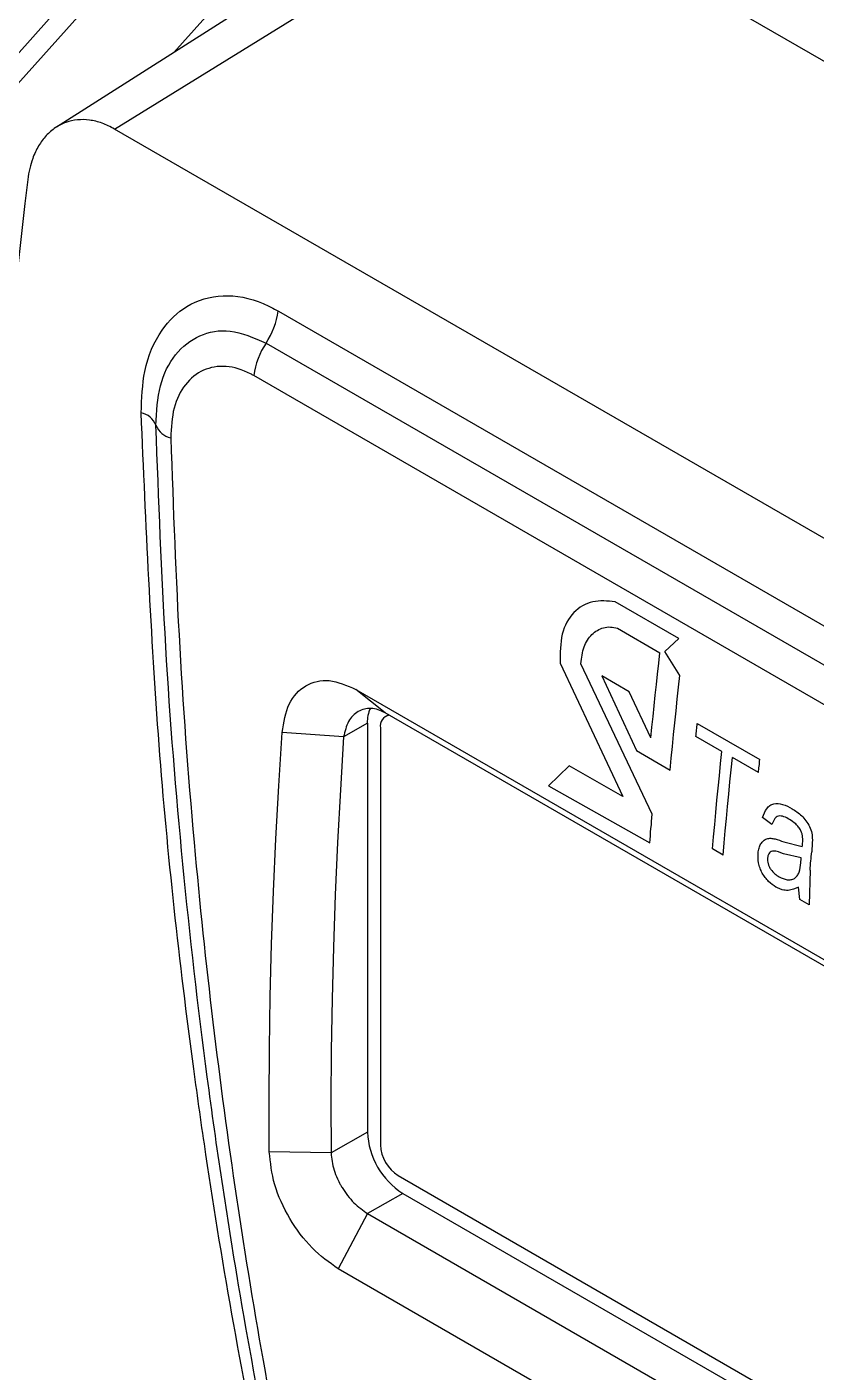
# Model space of a CAD drawing. Extents: x 150 to 4150, y 50 to 2920.
# Drawn here: x 3142.9 to 3221.7, y 1548.9 to 1683.2 of the extents above; entities that cross this region are included whole.
import ezdxf

# ---------------------------------------------------------------- set-up
doc = ezdxf.new("R2010")
doc.units = 0
doc.header["$LTSCALE"] = 10
doc.linetypes.add('SLD-KATı', pattern=[0])
doc.layers.get('0').update_dxf_attribs({"linetype": 'CONTINUOUS'})

msp = doc.modelspace()

# ---------------------------------------------------------------- linework, layer by layer
at = {"color": 7, "linetype": 'SLD-KATı'}
for p, q in [((3135.8, 1673.64), (3163.36, 1704.47)), ((3137.56, 1672.62), (3163.76, 1701.91)), ((3185.08, 1698.18), (3145.82, 1673.22)), ((3151.61, 1673.02), (3191.48, 1697.65)), ((3347.05, 1607.85), (3191.48, 1697.65)), ((3168.57, 1693.01), (3157.54, 1680.67)), ((3307.17, 1583.22), (3151.61, 1673.02)), ((3167.97, 1654.84), (3288.62, 1585.19)), ((3166.74, 1651.64), (3287.4, 1581.99)), ((3286.17, 1578.74), (3165.51, 1648.39)), ((3207.94, 1622.15), (3201.6, 1625.81)), ((3201.83, 1623.17), (3206.07, 1620.72)), ((3206.57, 1620.83), (3207.94, 1622.15)), ((3208.06, 1618.46), (3206.57, 1620.83)), ((3196.09, 1619.68), (3202.35, 1606.35)), ((3205.3, 1604.6), (3198.17, 1619.62)), ((3203, 1616.83), (3200.25, 1618.42)), ((3200.25, 1618.42), (3203.72, 1610.94)), ((3175.7, 1617.06), (3271.16, 1561.95)), ((3178.63, 1614.71), (3175.7, 1617.06)), ((3205.16, 1612.23), (3203, 1616.83)), ((3176.86, 1613.68), (3174.49, 1612.32)), ((3176.86, 1613.68), (3176.86, 1572.85)), ((3273.7, 1559.83), (3178.63, 1614.71)), ((3178.79, 1614.42), (3178.68, 1614.36)), ((3178.99, 1614.5), (3178.79, 1614.42)), ((3209.79, 1613.65), (3216.04, 1610.04)), ((3174.49, 1612.32), (3168.34, 1612.75)), ((3178.16, 1613.21), (3178.16, 1571.57)), ((3212.25, 1610.86), (3209.65, 1612.36)), ((3203.72, 1610.94), (3207.08, 1609)), ((3197.02, 1609.42), (3194.95, 1607.41)), ((3202.35, 1606.35), (3197.02, 1609.42)), ((3215.9, 1608.75), (3213.31, 1610.25)), ((3194.95, 1607.41), (3205.05, 1601.72)), ((3217.25, 1603.57), (3216.32, 1604.26)), ((3218.43, 1601.83), (3220.28, 1601.37)), ((3212.38, 1600.51), (3211.31, 1601.12)), ((3220.17, 1600.22), (3218.41, 1600.64)), ((3221.05, 1599.02), (3220.98, 1595.54)), ((3220.04, 1596.09), (3219.9, 1597.32)), ((3220.98, 1595.54), (3220.04, 1596.09)), ((3176.86, 1572.85), (3173.23, 1570.76)), ((3173.23, 1570.76), (3167.07, 1570.89)), ((3179.93, 1568.51), (3275.75, 1513.19)), ((3180.39, 1566.73), (3176.88, 1564.71)), ((3180.39, 1566.73), (3275.76, 1511.68)), ((3176.88, 1564.71), (3173.94, 1559.2)), ((3176.88, 1564.71), (3272.34, 1509.6)), ((3269.4, 1504.09), (3173.94, 1559.2))]:
    msp.add_line(p, q, dxfattribs=at)
at = {"color": 7, "linetype": 'SLD-KATı', "flags": 128}
for points in [[(3205.16, 1612.23), (3205.27, 1613.29), (3205.38, 1614.35), (3205.49, 1615.41), (3205.6, 1616.47), (3205.71, 1617.53), (3205.83, 1618.59), (3205.95, 1619.66), (3206.07, 1620.72)], [(3207.08, 1609), (3207.19, 1610.18), (3207.31, 1611.36), (3207.43, 1612.54), (3207.55, 1613.72), (3207.67, 1614.9), (3207.8, 1616.09), (3207.93, 1617.27), (3208.06, 1618.46)], [(3209.65, 1612.36), (3209.67, 1612.52), (3209.69, 1612.68), (3209.7, 1612.84), (3209.72, 1613), (3209.74, 1613.17), (3209.75, 1613.33), (3209.77, 1613.49), (3209.79, 1613.65)], [(3167.07, 1570.89), (3167.05, 1576.03), (3167.09, 1581.19), (3167.17, 1586.39), (3167.3, 1591.61), (3167.49, 1596.86), (3167.72, 1602.13), (3168.01, 1607.43), (3168.34, 1612.75)], [(3174.49, 1612.32), (3174.16, 1607.03), (3173.88, 1601.77), (3173.65, 1596.54), (3173.47, 1591.33), (3173.33, 1586.15), (3173.25, 1580.99), (3173.22, 1575.86), (3173.23, 1570.76)], [(3211.31, 1601.12), (3211.42, 1602.34), (3211.53, 1603.55), (3211.65, 1604.77), (3211.76, 1605.98), (3211.88, 1607.2), (3212, 1608.42), (3212.12, 1609.64), (3212.25, 1610.86)], [(3212.38, 1600.51), (3212.48, 1601.73), (3212.59, 1602.94), (3212.71, 1604.15), (3212.82, 1605.37), (3212.94, 1606.59), (3213.06, 1607.81), (3213.18, 1609.03), (3213.31, 1610.25)], [(3215.9, 1608.75), (3215.92, 1608.91), (3215.94, 1609.07), (3215.95, 1609.24), (3215.97, 1609.4), (3215.99, 1609.56), (3216, 1609.72), (3216.02, 1609.88), (3216.04, 1610.04)], [(3205.05, 1601.72), (3205.08, 1602.08), (3205.11, 1602.44), (3205.14, 1602.8), (3205.17, 1603.16), (3205.21, 1603.52), (3205.24, 1603.88), (3205.27, 1604.24), (3205.3, 1604.6)], [(3220.28, 1601.37), (3220.28, 1601.41), (3220.29, 1601.45), (3220.29, 1601.49), (3220.29, 1601.53), (3220.3, 1601.57), (3220.3, 1601.61), (3220.31, 1601.65), (3220.31, 1601.7)], [(3220.12, 1599.75), (3220.13, 1599.81), (3220.14, 1599.87), (3220.14, 1599.93), (3220.15, 1599.99), (3220.15, 1600.05), (3220.16, 1600.1), (3220.16, 1600.16), (3220.17, 1600.22)], [(3221.05, 1599.02), (3221.07, 1599.24), (3221.09, 1599.47), (3221.11, 1599.69), (3221.14, 1599.92), (3221.16, 1600.14), (3221.18, 1600.37), (3221.2, 1600.59), (3221.22, 1600.82)]]:
    msp.add_lwpolyline(points, dxfattribs=at)
at = {"color": 7, "linetype": 'SLD-KATı'}
for centre, radius, start, end in [((3160.19, 1655.99), 7.86, 326.4405, 351.5983), ((3173.27, 1647.31), 7.83, 146.4065, 172.04), ((3153.83, 1642.67), 2.07, 21.4071, 77.5135), ((3157.67, 1644.19), 2.06, 201.6, 257.7122), ((3180.04, 1613.8), 3.19, 154.3429, 182.1003), ((3179.24, 1613.39), 1.1, 100.3526, 189.416), ((3184.53, 1573.2), 7.68, 182.6055, 237.3945), ((3182, 1571.74), 3.84, 182.6055, 237.3945)]:
    msp.add_arc(centre, radius, start, end, dxfattribs=at)
msp.add_ellipse((3522.14, 1831.27), major_axis=(266.95, 495.31), ratio=0.556891, start_param=2.183647, end_param=2.496027, dxfattribs=at)
for points, knots in [([(3151.61, 1673.02), (3151.2, 1673.23), (3150.37, 1673.66), (3149.12, 1673.95), (3147.9, 1673.98), (3146.75, 1673.73), (3145.69, 1673.19), (3144.77, 1672.4), (3144, 1671.36), (3143.47, 1670.22), (3143.13, 1669.08), (3143.01, 1668.35), (3142.96, 1667.98)], [0, 0, 0, 0, 0.103505, 0.210029, 0.313544, 0.420018, 0.524338, 0.6316, 0.737433, 0.846265, 0.922588, 1, 1, 1, 1]), ([(3154.27, 1644.69), (3154.33, 1646.11), (3154.45, 1649.25), (3156.1, 1652.98), (3158.83, 1655.63), (3162.36, 1656.66), (3165.62, 1656.08), (3167.47, 1655.11), (3167.97, 1654.84)], [0, 0, 0, 0, 0.163137, 0.362671, 0.535739, 0.732104, 0.92688, 1, 1, 1, 1]), ([(3155.75, 1643.43), (3155.82, 1644.8), (3155.97, 1647.53), (3157.58, 1650.67), (3160.02, 1652.59), (3163.22, 1653.18), (3165.53, 1652.17), (3166.74, 1651.64)], [0, 0, 0, 0, 0.196331, 0.392768, 0.589293, 0.784927, 1, 1, 1, 1]), ([(3165.51, 1648.39), (3165.41, 1648.45), (3164.49, 1648.96), (3162.71, 1649.49), (3160.41, 1649.1), (3158.59, 1647.63), (3157.39, 1645.26), (3157.28, 1643.2), (3157.23, 1642.17)], [0, 0, 0, 0, 0.025389, 0.219484, 0.414315, 0.609469, 0.804626, 1, 1, 1, 1]), ([(3171.35, 1517.53), (3169.79, 1523.98), (3165.63, 1541.23), (3161.94, 1561.99), (3158.41, 1586.89), (3155.72, 1611.35), (3154.76, 1633.58), (3154.27, 1644.69)], [0, 0, 0, 0, 0.161647, 0.432271, 0.49989, 0.749945, 1, 1, 1, 1]), ([(3172.73, 1515.95), (3172.06, 1518.66), (3168.72, 1532.22), (3164.58, 1552.94), (3160.75, 1578.3), (3158.33, 1599.57), (3156.58, 1621.26), (3156.03, 1636.04), (3155.75, 1643.43)], [0, 0, 0, 0, 0.068048, 0.340392, 0.504572, 0.669037, 0.834372, 1, 1, 1, 1]), ([(3157.23, 1642.17), (3157.48, 1635.17), (3157.99, 1621.14), (3159.96, 1595.32), (3163.64, 1564.95), (3168.82, 1536.4), (3172.79, 1519.86), (3174.12, 1514.37)], [0, 0, 0, 0, 0.156572, 0.313392, 0.587524, 0.862996, 1, 1, 1, 1]), ([(3201.6, 1625.81), (3200.83, 1625.88), (3199.29, 1626.02), (3197.36, 1624.9), (3196.12, 1622.7), (3196.1, 1620.69), (3196.09, 1619.68)], [0, 0, 0, 0, 0.250329, 0.500231, 0.750328, 1, 1, 1, 1]), ([(3198.17, 1619.62), (3198.24, 1620.21), (3198.39, 1621.38), (3199.23, 1622.62), (3200.2, 1623.21), (3201.1, 1623.33), (3201.59, 1623.22), (3201.83, 1623.17)], [0, 0, 0, 0, 0.249656, 0.499558, 0.749378, 0.87652, 1, 1, 1, 1]), ([(3168.34, 1612.75), (3168.51, 1613.77), (3168.86, 1615.79), (3170.62, 1617.6), (3173, 1618.23), (3174.8, 1617.45), (3175.7, 1617.06)], [0, 0, 0, 0, 0.2508621, 0.5010104, 0.7503221, 1, 1, 1, 1]), ([(3178.63, 1614.71), (3178.4, 1614.82), (3177.93, 1615.06), (3176.99, 1615.22), (3175.89, 1614.96), (3174.87, 1613.95), (3174.62, 1612.86), (3174.49, 1612.32)], [0, 0, 0, 0, 0.1238307, 0.2503308, 0.4993265, 0.7493666, 1, 1, 1, 1]), ([(3216.32, 1604.26), (3216.44, 1604.58), (3216.61, 1605.06), (3217.03, 1605.48), (3217.54, 1605.73), (3218.32, 1605.63), (3218.94, 1605.31), (3219.25, 1605.14)], [0, 0, 0, 0, 0.249999, 0.375695, 0.500301, 0.749605, 1, 1, 1, 1]), ([(3219, 1604.07), (3218.82, 1604.17), (3218.45, 1604.37), (3217.97, 1604.46), (3217.67, 1604.31), (3217.44, 1604.03), (3217.33, 1603.75), (3217.25, 1603.57)], [0, 0, 0, 0, 0.250479, 0.499595, 0.625276, 0.749717, 1, 1, 1, 1]), ([(3220.14, 1602.94), (3220.07, 1603.07), (3219.92, 1603.32), (3219.53, 1603.73), (3219.21, 1603.94), (3219, 1604.07)], [0, 0, 0, 0, 0.2499362, 0.500098, 1, 1, 1, 1]), ([(3219.25, 1605.14), (3219.58, 1604.93), (3220.08, 1604.62), (3220.66, 1603.96), (3221.02, 1603.37), (3221.26, 1602.69), (3221.3, 1601.83), (3221.25, 1601.22), (3221.22, 1600.82)], [0, 0, 0, 0, 0.24992, 0.374111, 0.499882, 0.624377, 0.749469, 1, 1, 1, 1]), ([(3220.31, 1601.7), (3220.32, 1601.89), (3220.34, 1602.19), (3220.27, 1602.62), (3220.19, 1602.83), (3220.14, 1602.94)], [0, 0, 0, 0, 0.500316, 0.750467, 1, 1, 1, 1]), ([(3215.87, 1600.71), (3215.89, 1600.88), (3215.94, 1601.22), (3216.12, 1601.64), (3216.39, 1601.96), (3216.73, 1602.15), (3217.13, 1602.21), (3217.7, 1602.11), (3218.14, 1601.95), (3218.43, 1601.83)], [0, 0, 0, 0, 0.1250384, 0.2499479, 0.3746753, 0.4998038, 0.6219206, 0.7498014, 1, 1, 1, 1]), ([(3217.65, 1597.31), (3217.4, 1597.48), (3217.02, 1597.73), (3216.57, 1598.26), (3216.27, 1598.71), (3216.05, 1599.2), (3215.85, 1599.9), (3215.86, 1600.38), (3215.87, 1600.71)], [0, 0, 0, 0, 0.2498887, 0.3751069, 0.500246, 0.6254043, 0.7505847, 1, 1, 1, 1]), ([(3218.41, 1600.64), (3218.06, 1600.79), (3217.63, 1600.97), (3217.18, 1600.88), (3216.99, 1600.74), (3216.88, 1600.55), (3216.83, 1600.37), (3216.82, 1600.28), (3216.81, 1600.23)], [0, 0, 0, 0, 0.499765, 0.625482, 0.74982, 0.874675, 0.937318, 1, 1, 1, 1]), ([(3216.81, 1600.23), (3216.81, 1600.13), (3216.8, 1599.95), (3216.86, 1599.65), (3216.97, 1599.35), (3217.18, 1598.99), (3217.52, 1598.62), (3217.82, 1598.43), (3217.96, 1598.34)], [0, 0, 0, 0, 0.125225, 0.250184, 0.371662, 0.500362, 0.749704, 1, 1, 1, 1]), ([(3217.96, 1598.34), (3218.24, 1598.21), (3218.65, 1598.02), (3219.16, 1598.05), (3219.51, 1598.16), (3219.79, 1598.42), (3220.03, 1598.94), (3220.09, 1599.42), (3220.12, 1599.75)], [0, 0, 0, 0, 0.24936, 0.374548, 0.499665, 0.624735, 0.749763, 1, 1, 1, 1]), ([(3219.9, 1597.32), (3219.57, 1597.17), (3219.07, 1596.93), (3218.37, 1597.01), (3217.96, 1597.15), (3217.76, 1597.26), (3217.65, 1597.31)], [0, 0, 0, 0, 0.499233, 0.749385, 0.874668, 1, 1, 1, 1]), ([(3173.94, 1559.2), (3173.05, 1559.83), (3171.27, 1561.09), (3169, 1564.17), (3167.4, 1567.64), (3167.18, 1569.8), (3167.07, 1570.89)], [0, 0, 0, 0, 0.24914, 0.498566, 0.748588, 1, 1, 1, 1]), ([(3173.23, 1570.76), (3173.29, 1570.2), (3173.38, 1569.36), (3173.82, 1568.28), (3174.11, 1567.7), (3174.6, 1566.86), (3175.49, 1565.69), (3176.42, 1565.03), (3176.88, 1564.71)], [0, 0, 0, 0, 0.250222, 0.375726, 0.455615, 0.500926, 0.750377, 1, 1, 1, 1])]:
    msp.add_open_spline(points, degree=3, knots=knots, dxfattribs=at)

doc.saveas('drawing.dxf')
